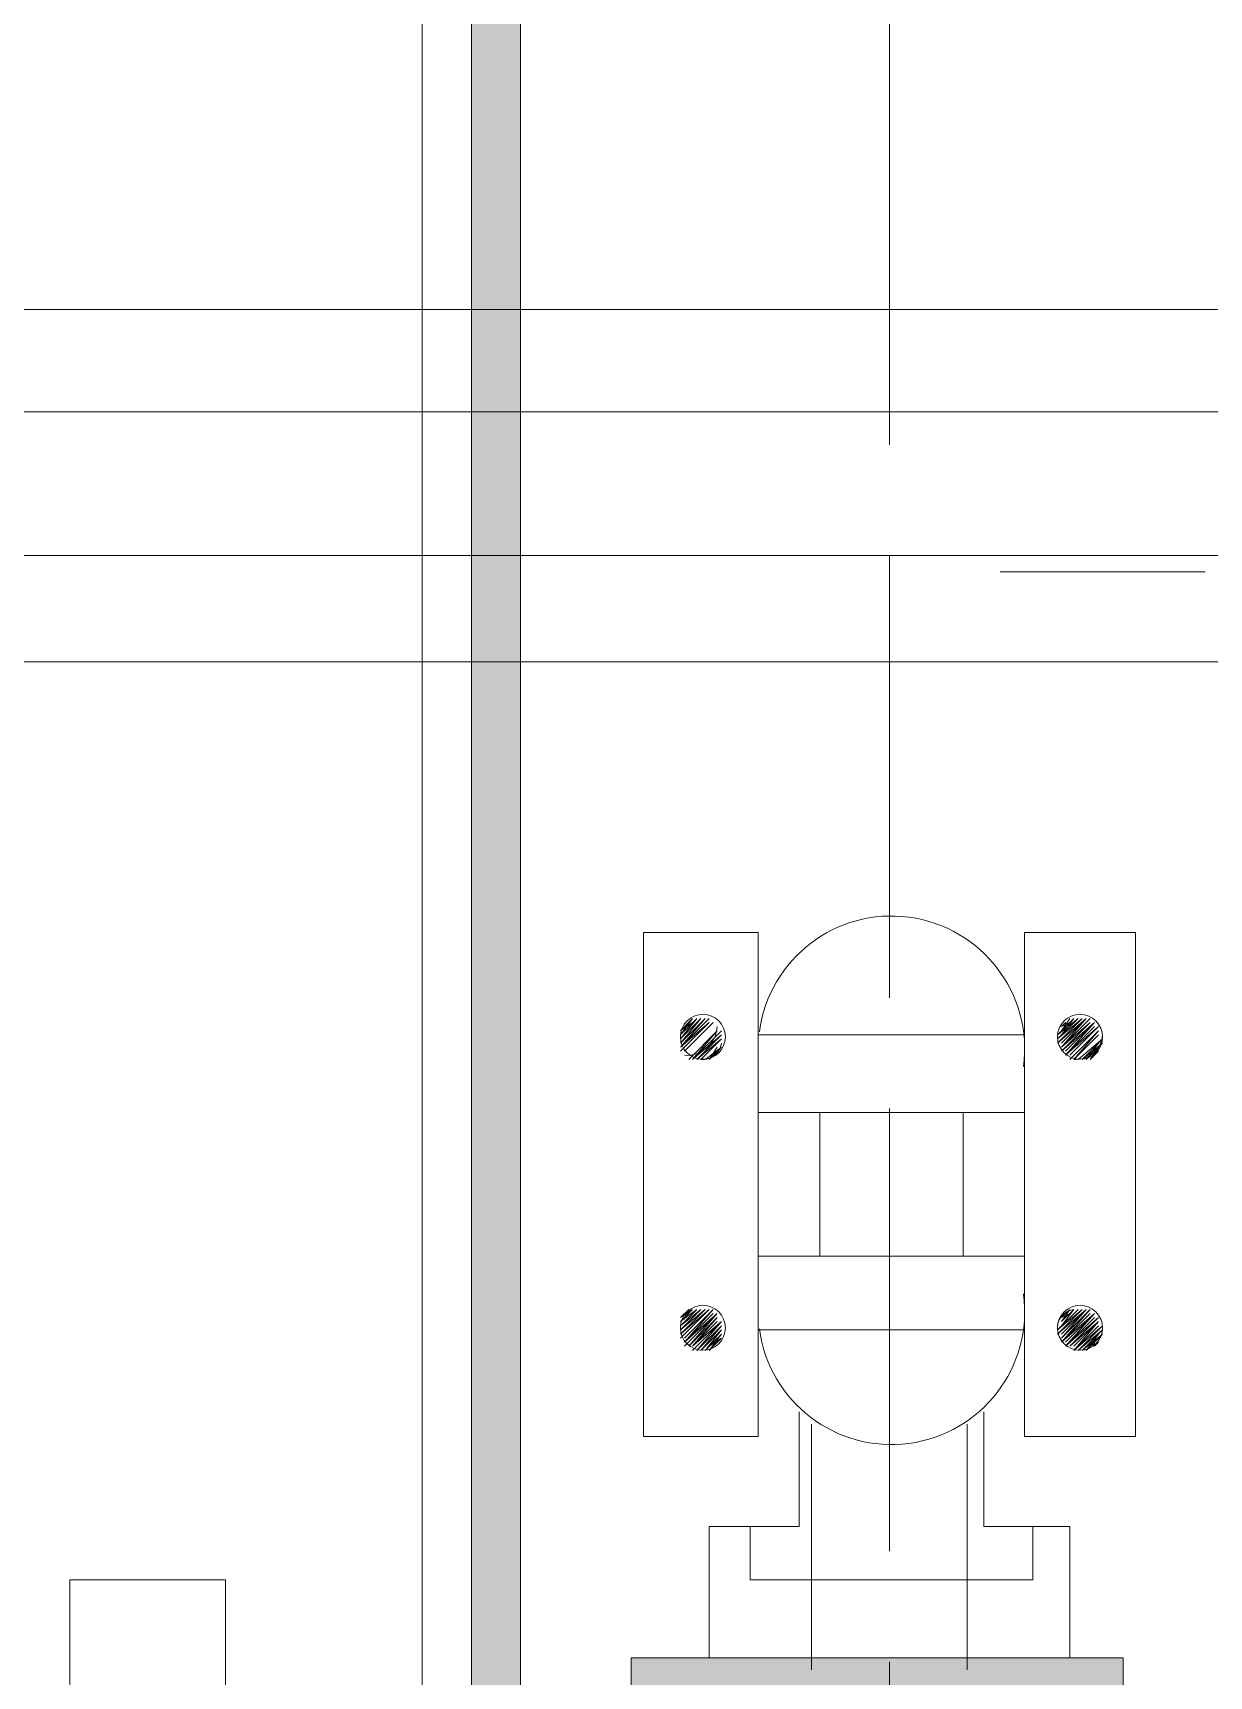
# Model space of a CAD drawing. Header units: inches. Extents: x 2602 to 127694, y 109 to 91908.
# Drawn here: x 26938 to 27879, y 28862 to 30177 of the extents above; entities that cross this region are included whole.
import ezdxf

# ---------------------------------------------------------------- set-up
doc = ezdxf.new("R2010")
doc.units = ezdxf.units.IN
doc.header["$MEASUREMENT"] = 0
doc.linetypes.add('PDF_IMPORT', pattern=[1, 0.8, -0.2])
doc.layers.add('PDF_Geometry', color=7, linetype='Continuous')
doc.layers.add('PDF_Solid Fills', color=7, linetype='Continuous', true_color=0x724639)

msp = doc.modelspace()

# ---------------------------------------------------------------- hatches: boundary and pattern name
at = {"layer": 'PDF_Solid Fills', "transparency": 33554559}
msp.add_hatch(color=1, dxfattribs=at).paths.add_polyline_path([(27423.2, 31674.3), (27193.6, 31674.3), (27193.6, 31621.8), (27288.7, 31621.8), (27288.7, 26724.5), (27193.6, 26724.5), (27193.6, 26672), (27423.2, 26672), (27423.2, 26724.5), (27328.1, 26724.5), (27328.1, 31621.8), (27423.2, 31621.8)])
at = {"layer": 'PDF_Solid Fills', "true_color": 0x940070, "transparency": 33554559}
msp.add_hatch(color=224, dxfattribs=at).paths.add_polyline_path([(27810.3, 28876.3), (27416.6, 28876.3), (27416.6, 28823.8), (27810.3, 28823.8)])

# ---------------------------------------------------------------- linework, layer by layer
at = {"layer": 'PDF_Geometry', "color": 1, "lineweight": 0}
for points in [[(27288.7, 26724.5), (27288.7, 31674.3)], [(27328.1, 31674.3), (27328.1, 26724.5)]]:
    msp.add_lwpolyline(points, dxfattribs=at)
at = {"layer": 'PDF_Geometry', "linetype": 'PDF_IMPORT', "lineweight": 0, "ltscale": 442.821168}
msp.add_lwpolyline([(27623.3, 31087.1), (27623.3, 27203.4)], dxfattribs=at)
at = {"layer": 'PDF_Geometry', "color": 123, "lineweight": 0, "true_color": 0x5bb8b8}
msp.add_lwpolyline([(27249.4, 30362.2), (27997.2, 30362.2), (27997.2, 28007.1), (27249.4, 28007.1)], close=True, dxfattribs=at)
at = {"layer": 'PDF_Geometry', "color": 244, "lineweight": 0, "true_color": 0x940025}
for points in [[(25609.3, 29955.5), (28072.7, 29955.5), (28072.7, 29873.5), (25609.3, 29873.5)], [(25609.3, 29758.7), (28072.7, 29758.7), (28072.7, 29673.4), (25609.3, 29673.4)]]:
    msp.add_lwpolyline(points, close=True, dxfattribs=at)
at = {"layer": 'PDF_Geometry', "lineweight": 0}
msp.add_lwpolyline([(27875.9, 29745.6), (27711.9, 29745.6)], dxfattribs=at)
at = {"layer": 'PDF_Geometry', "color": 224, "lineweight": 0, "true_color": 0x940070}
for points in [[(27426.5, 29456.9), (27518.3, 29456.9), (27518.3, 29053.4), (27426.5, 29053.4)], [(27426.5, 29456.9), (27518.3, 29456.9), (27518.3, 29053.4), (27426.5, 29053.4)], [(27820.1, 29456.9), (27731.5, 29456.9), (27731.5, 29053.4), (27820.1, 29053.4)], [(27820.1, 29456.9), (27731.5, 29456.9), (27731.5, 29053.4), (27820.1, 29053.4)], [(27456, 29374.9), (27469.1, 29388), (27456, 29374.9), (27469.1, 29388), (27456, 29374.9), (27469.1, 29388), (27456, 29374.9), (27469.1, 29388), (27456, 29374.9), (27469.1, 29388), (27456, 29374.9), (27469.1, 29388), (27456, 29374.9), (27465.8, 29388), (27456, 29374.9), (27465.8, 29388), (27456, 29378.2), (27465.8, 29388), (27456, 29378.2), (27465.8, 29388), (27456, 29378.2), (27465.8, 29388), (27456, 29378.2), (27462.6, 29384.7), (27456, 29378.2), (27465.8, 29384.7), (27456, 29378.2), (27462.6, 29384.7), (27456, 29378.2), (27465.8, 29388), (27456, 29378.2), (27465.8, 29388), (27456, 29378.2), (27465.8, 29388), (27456, 29378.2), (27465.8, 29388), (27456, 29374.9), (27465.8, 29388), (27456, 29374.9), (27469.1, 29388), (27456, 29374.9), (27469.1, 29388), (27456, 29374.9), (27469.1, 29388), (27456, 29374.9), (27469.1, 29388), (27456, 29374.9), (27469.1, 29388), (27456, 29374.9), (27469.1, 29388)], [(27472.4, 29388), (27456, 29368.3), (27472.4, 29388), (27456, 29368.3), (27472.4, 29388), (27456, 29371.6), (27472.4, 29388), (27456, 29371.6), (27472.4, 29388), (27456, 29371.6), (27472.4, 29388), (27456, 29371.6), (27472.4, 29388), (27456, 29371.6), (27472.4, 29388), (27456, 29371.6), (27472.4, 29388), (27456, 29371.6), (27472.4, 29388), (27456, 29371.6), (27469.1, 29388), (27456, 29371.6), (27469.1, 29388), (27456, 29371.6), (27469.1, 29388), (27456, 29371.6), (27472.4, 29388), (27456, 29371.6), (27472.4, 29388), (27456, 29371.6), (27472.4, 29388), (27456, 29371.6), (27472.4, 29388), (27456, 29371.6), (27472.4, 29388), (27456, 29371.6), (27472.4, 29388), (27456, 29371.6), (27472.4, 29388), (27456, 29371.6), (27472.4, 29388), (27456, 29368.3), (27472.4, 29388), (27456, 29368.3)], [(27456, 29368.3), (27475.7, 29388), (27456, 29368.3), (27475.7, 29388), (27456, 29368.3), (27475.7, 29388), (27456, 29368.3), (27475.7, 29388), (27456, 29368.3), (27475.7, 29388), (27456, 29368.3), (27475.7, 29388), (27456, 29368.3), (27475.7, 29388), (27456, 29368.3), (27475.7, 29388), (27456, 29368.3), (27475.7, 29388)], [(27479, 29388), (27456, 29365.1), (27479, 29388), (27456, 29365.1), (27479, 29388), (27456, 29365.1), (27479, 29388), (27456, 29365.1), (27479, 29388), (27456, 29365.1), (27479, 29388), (27456, 29365.1), (27479, 29388), (27456, 29365.1), (27479, 29388), (27456, 29365.1), (27479, 29388), (27456, 29365.1), (27475.7, 29388), (27456, 29365.1), (27475.7, 29388), (27456, 29365.1), (27475.7, 29388), (27456, 29365.1), (27475.7, 29388), (27456, 29365.1), (27475.7, 29388), (27456, 29365.1), (27479, 29388), (27456, 29365.1), (27479, 29388), (27456, 29365.1), (27479, 29388), (27456, 29365.1), (27479, 29388), (27456, 29365.1), (27479, 29388), (27456, 29365.1), (27479, 29388), (27456, 29365.1), (27479, 29388), (27456, 29365.1), (27479, 29388), (27456, 29365.1)], [(27456, 29368.3), (27475.7, 29388), (27456, 29368.3), (27475.7, 29388), (27456, 29368.3), (27475.7, 29388), (27456, 29368.3), (27475.7, 29388), (27456, 29368.3), (27475.7, 29388), (27456, 29368.3), (27475.7, 29388), (27456, 29368.3), (27475.7, 29388), (27456, 29368.3), (27475.7, 29388), (27456, 29368.3), (27475.7, 29388)], [(27757.8, 29374.9), (27774.2, 29388), (27757.8, 29374.9), (27774.2, 29388), (27757.8, 29374.9), (27774.2, 29388), (27757.8, 29374.9), (27770.9, 29388), (27757.8, 29374.9), (27774.2, 29388), (27757.8, 29374.9), (27774.2, 29388), (27757.8, 29374.9), (27774.2, 29388)], [(27757.8, 29371.6), (27774.2, 29388), (27757.8, 29371.6), (27774.2, 29388), (27757.8, 29371.6), (27774.2, 29388), (27757.8, 29371.6), (27774.2, 29388), (27757.8, 29371.6), (27774.2, 29388), (27757.8, 29371.6), (27777.5, 29388), (27757.8, 29371.6), (27777.5, 29388), (27757.8, 29371.6), (27777.5, 29388), (27757.8, 29371.6), (27777.5, 29388)], [(27784, 29388), (27761.1, 29365.1), (27784, 29388), (27761.1, 29365.1), (27784, 29388), (27761.1, 29365.1), (27784, 29388), (27761.1, 29365.1), (27780.7, 29388), (27761.1, 29365.1), (27780.7, 29388), (27761.1, 29365.1), (27780.7, 29388), (27761.1, 29365.1), (27780.7, 29388), (27761.1, 29365.1), (27780.7, 29388), (27761.1, 29365.1), (27780.7, 29388), (27761.1, 29365.1), (27780.7, 29388), (27761.1, 29365.1), (27780.7, 29388), (27761.1, 29368.3), (27780.7, 29388), (27761.1, 29368.3), (27780.7, 29388), (27761.1, 29368.3), (27780.7, 29388), (27761.1, 29368.3), (27780.7, 29388), (27757.8, 29368.3), (27777.5, 29388), (27757.8, 29368.3), (27777.5, 29388), (27757.8, 29368.3), (27777.5, 29388), (27757.8, 29368.3), (27777.5, 29388), (27757.8, 29368.3), (27777.5, 29388), (27757.8, 29368.3), (27777.5, 29388), (27757.8, 29368.3), (27777.5, 29388), (27757.8, 29368.3), (27777.5, 29388), (27757.8, 29368.3), (27777.5, 29388), (27757.8, 29368.3), (27777.5, 29388), (27757.8, 29368.3), (27777.5, 29388), (27757.8, 29368.3), (27777.5, 29388), (27757.8, 29368.3), (27777.5, 29388), (27757.8, 29368.3), (27780.7, 29388), (27761.1, 29368.3), (27780.7, 29388), (27761.1, 29368.3), (27780.7, 29388), (27761.1, 29368.3), (27780.7, 29388), (27761.1, 29368.3), (27780.7, 29388), (27761.1, 29365.1), (27780.7, 29388), (27761.1, 29365.1), (27780.7, 29388), (27761.1, 29365.1), (27780.7, 29388), (27761.1, 29365.1), (27780.7, 29388), (27761.1, 29365.1), (27780.7, 29388), (27761.1, 29365.1), (27780.7, 29388), (27761.1, 29365.1), (27780.7, 29388), (27761.1, 29365.1), (27784, 29388), (27761.1, 29365.1), (27784, 29388), (27761.1, 29365.1), (27784, 29388), (27761.1, 29365.1)], [(27757.8, 29371.6), (27774.2, 29388), (27757.8, 29371.6), (27774.2, 29388), (27757.8, 29371.6), (27774.2, 29388), (27757.8, 29371.6), (27774.2, 29388), (27757.8, 29371.6), (27774.2, 29388), (27757.8, 29371.6), (27777.5, 29388), (27757.8, 29371.6), (27777.5, 29388), (27757.8, 29371.6), (27777.5, 29388), (27757.8, 29371.6), (27777.5, 29388)], [(27767.6, 29384.7), (27761.1, 29378.2), (27767.6, 29384.7), (27761.1, 29378.2), (27770.9, 29388), (27761.1, 29378.2), (27770.9, 29388), (27761.1, 29378.2), (27770.9, 29388), (27761.1, 29374.9), (27770.9, 29388), (27761.1, 29374.9), (27770.9, 29388), (27761.1, 29374.9), (27770.9, 29388), (27761.1, 29374.9), (27770.9, 29388), (27761.1, 29374.9), (27770.9, 29388), (27761.1, 29374.9), (27770.9, 29388), (27761.1, 29374.9), (27770.9, 29388), (27761.1, 29378.2), (27770.9, 29388), (27761.1, 29378.2), (27770.9, 29388), (27761.1, 29378.2), (27767.6, 29388), (27761.1, 29378.2), (27767.6, 29388), (27761.1, 29378.2), (27767.6, 29388), (27761.1, 29378.2), (27767.6, 29384.7), (27761.1, 29378.2)], [(27456, 29365.1), (27479, 29384.7), (27456, 29365.1), (27479, 29384.7)], [(27456, 29361.8), (27479, 29384.7), (27456, 29361.8), (27479, 29384.7), (27456, 29361.8), (27479, 29384.7)], [(27456, 29365.1), (27479, 29384.7), (27456, 29365.1), (27479, 29384.7)], [(27456, 29361.8), (27479, 29384.7), (27456, 29361.8), (27479, 29384.7), (27456, 29361.8), (27479, 29384.7)], [(27459.3, 29381.5), (27462.6, 29384.7), (27459.3, 29381.5), (27462.6, 29384.7)], [(27459.3, 29361.8), (27482.2, 29384.7), (27459.3, 29361.8), (27482.2, 29384.7), (27459.3, 29361.8), (27482.2, 29384.7), (27459.3, 29361.8), (27482.2, 29384.7), (27459.3, 29361.8), (27482.2, 29384.7), (27459.3, 29361.8), (27482.2, 29384.7), (27459.3, 29361.8), (27482.2, 29384.7), (27459.3, 29361.8), (27482.2, 29384.7), (27459.3, 29361.8), (27482.2, 29384.7), (27459.3, 29361.8), (27482.2, 29384.7), (27459.3, 29361.8), (27482.2, 29384.7), (27459.3, 29361.8), (27482.2, 29384.7), (27459.3, 29361.8), (27482.2, 29384.7)], [(27459.3, 29381.5), (27462.6, 29384.7), (27459.3, 29381.5), (27462.6, 29384.7)], [(27459.3, 29361.8), (27482.2, 29384.7), (27459.3, 29361.8), (27482.2, 29384.7), (27459.3, 29361.8), (27482.2, 29384.7), (27459.3, 29361.8), (27482.2, 29384.7), (27459.3, 29361.8), (27482.2, 29384.7), (27459.3, 29361.8), (27482.2, 29384.7), (27459.3, 29361.8), (27482.2, 29384.7), (27459.3, 29361.8), (27482.2, 29384.7), (27459.3, 29361.8), (27482.2, 29384.7), (27459.3, 29361.8), (27482.2, 29384.7), (27459.3, 29361.8), (27482.2, 29384.7), (27459.3, 29361.8), (27482.2, 29384.7), (27459.3, 29361.8), (27482.2, 29384.7)], [(27488.8, 29378.2), (27465.8, 29355.2), (27488.8, 29378.2), (27465.8, 29355.2), (27488.8, 29378.2), (27465.8, 29355.2), (27488.8, 29378.2), (27465.8, 29355.2), (27488.8, 29378.2), (27465.8, 29355.2), (27488.8, 29378.2), (27465.8, 29355.2), (27488.8, 29378.2), (27465.8, 29355.2), (27488.8, 29378.2), (27465.8, 29355.2), (27488.8, 29378.2), (27465.8, 29355.2), (27485.5, 29378.2), (27465.8, 29355.2), (27485.5, 29378.2), (27465.8, 29355.2), (27485.5, 29378.2), (27462.6, 29355.2), (27485.5, 29378.2), (27462.6, 29355.2), (27485.5, 29378.2), (27462.6, 29355.2), (27485.5, 29378.2), (27462.6, 29355.2), (27485.5, 29378.2), (27462.6, 29355.2), (27485.5, 29378.2), (27465.8, 29355.2), (27485.5, 29378.2), (27465.8, 29355.2), (27485.5, 29378.2), (27465.8, 29355.2), (27488.8, 29378.2), (27465.8, 29355.2), (27488.8, 29378.2), (27465.8, 29355.2), (27488.8, 29378.2), (27465.8, 29355.2), (27488.8, 29378.2), (27465.8, 29355.2), (27488.8, 29378.2), (27465.8, 29355.2), (27488.8, 29378.2), (27465.8, 29355.2), (27488.8, 29378.2), (27465.8, 29355.2), (27488.8, 29378.2), (27465.8, 29355.2)], [(27465.8, 29355.2), (27488.8, 29374.9), (27465.8, 29355.2), (27488.8, 29374.9)], [(27465.8, 29355.2), (27488.8, 29374.9), (27465.8, 29355.2), (27488.8, 29374.9)], [(27469.1, 29355.2), (27488.8, 29374.9), (27469.1, 29355.2), (27488.8, 29374.9), (27469.1, 29355.2), (27488.8, 29374.9), (27469.1, 29355.2), (27488.8, 29374.9), (27469.1, 29355.2), (27488.8, 29374.9), (27469.1, 29355.2), (27488.8, 29374.9), (27469.1, 29355.2), (27488.8, 29374.9), (27469.1, 29355.2), (27488.8, 29374.9), (27469.1, 29355.2), (27488.8, 29374.9), (27469.1, 29355.2), (27488.8, 29371.6), (27469.1, 29355.2), (27488.8, 29371.6)], [(27469.1, 29355.2), (27488.8, 29374.9), (27469.1, 29355.2), (27488.8, 29374.9), (27469.1, 29355.2), (27488.8, 29374.9), (27469.1, 29355.2), (27488.8, 29374.9), (27469.1, 29355.2), (27488.8, 29374.9), (27469.1, 29355.2), (27488.8, 29374.9), (27469.1, 29355.2), (27488.8, 29374.9), (27469.1, 29355.2), (27488.8, 29374.9), (27469.1, 29355.2), (27488.8, 29374.9), (27469.1, 29355.2), (27488.8, 29371.6), (27469.1, 29355.2), (27488.8, 29371.6)], [(27518.3, 29374.9), (27731.5, 29374.9), (27731.5, 29138.7), (27518.3, 29138.7)], [(27761.1, 29381.5), (27767.6, 29384.7), (27761.1, 29381.5), (27764.3, 29384.7), (27764.3, 29381.5), (27764.3, 29384.7), (27761.1, 29381.5), (27767.6, 29384.7)], [(27761.1, 29365.1), (27784, 29384.7), (27761.1, 29365.1), (27784, 29384.7)], [(27761.1, 29361.8), (27784, 29384.7), (27761.1, 29361.8), (27784, 29384.7), (27761.1, 29361.8), (27784, 29384.7), (27761.1, 29361.8), (27784, 29384.7), (27761.1, 29361.8), (27784, 29384.7), (27761.1, 29361.8), (27784, 29384.7), (27761.1, 29361.8), (27784, 29384.7), (27761.1, 29361.8), (27784, 29384.7), (27761.1, 29361.8), (27784, 29384.7), (27761.1, 29361.8), (27787.3, 29384.7), (27761.1, 29361.8), (27787.3, 29384.7), (27761.1, 29361.8), (27787.3, 29384.7)], [(27761.1, 29365.1), (27784, 29384.7), (27761.1, 29365.1), (27784, 29384.7)], [(27761.1, 29361.8), (27784, 29384.7), (27761.1, 29361.8), (27784, 29384.7), (27761.1, 29361.8), (27784, 29384.7), (27761.1, 29361.8), (27784, 29384.7), (27761.1, 29361.8), (27784, 29384.7), (27761.1, 29361.8), (27784, 29384.7), (27761.1, 29361.8), (27784, 29384.7), (27761.1, 29361.8), (27784, 29384.7), (27761.1, 29361.8), (27784, 29384.7), (27761.1, 29361.8), (27787.3, 29384.7), (27761.1, 29361.8), (27787.3, 29384.7), (27761.1, 29361.8), (27787.3, 29384.7)], [(27764.3, 29361.8), (27787.3, 29384.7), (27764.3, 29361.8), (27787.3, 29384.7), (27764.3, 29361.8), (27787.3, 29384.7), (27764.3, 29361.8), (27787.3, 29384.7)], [(27764.3, 29358.5), (27787.3, 29384.7), (27764.3, 29358.5), (27787.3, 29384.7), (27764.3, 29358.5), (27787.3, 29384.7), (27764.3, 29358.5), (27787.3, 29384.7), (27764.3, 29358.5), (27787.3, 29381.5), (27764.3, 29358.5), (27787.3, 29381.5), (27764.3, 29358.5), (27787.3, 29381.5), (27764.3, 29358.5), (27787.3, 29381.5), (27764.3, 29358.5), (27787.3, 29381.5), (27764.3, 29358.5), (27787.3, 29381.5), (27764.3, 29358.5), (27787.3, 29381.5), (27764.3, 29358.5), (27790.6, 29381.5), (27764.3, 29358.5), (27790.6, 29381.5), (27764.3, 29358.5), (27790.6, 29381.5)], [(27764.3, 29361.8), (27787.3, 29384.7), (27764.3, 29361.8), (27787.3, 29384.7), (27764.3, 29361.8), (27787.3, 29384.7), (27764.3, 29361.8), (27787.3, 29384.7)], [(27764.3, 29358.5), (27787.3, 29384.7), (27764.3, 29358.5), (27787.3, 29384.7), (27764.3, 29358.5), (27787.3, 29384.7), (27764.3, 29358.5), (27787.3, 29384.7), (27764.3, 29358.5), (27787.3, 29381.5), (27764.3, 29358.5), (27787.3, 29381.5), (27764.3, 29358.5), (27787.3, 29381.5), (27764.3, 29358.5), (27787.3, 29381.5), (27764.3, 29358.5), (27787.3, 29381.5), (27764.3, 29358.5), (27787.3, 29381.5), (27764.3, 29358.5), (27787.3, 29381.5), (27764.3, 29358.5), (27790.6, 29381.5), (27764.3, 29358.5), (27790.6, 29381.5), (27764.3, 29358.5), (27790.6, 29381.5)], [(27790.6, 29381.5), (27767.6, 29358.5), (27790.6, 29381.5), (27767.6, 29358.5), (27790.6, 29381.5), (27767.6, 29358.5), (27790.6, 29381.5), (27767.6, 29358.5), (27790.6, 29381.5), (27767.6, 29358.5), (27790.6, 29381.5), (27767.6, 29358.5), (27790.6, 29381.5), (27767.6, 29358.5), (27790.6, 29381.5), (27767.6, 29358.5), (27790.6, 29381.5), (27767.6, 29358.5), (27790.6, 29381.5), (27767.6, 29358.5), (27790.6, 29381.5), (27767.6, 29358.5), (27790.6, 29381.5), (27767.6, 29358.5), (27790.6, 29381.5), (27767.6, 29358.5)], [(27767.6, 29355.2), (27790.6, 29378.2), (27767.6, 29355.2), (27790.6, 29378.2), (27767.6, 29355.2), (27790.6, 29378.2), (27767.6, 29355.2), (27790.6, 29378.2), (27767.6, 29355.2), (27790.6, 29378.2), (27767.6, 29355.2), (27790.6, 29378.2), (27767.6, 29355.2), (27790.6, 29378.2), (27767.6, 29355.2), (27790.6, 29378.2)], [(27767.6, 29355.2), (27790.6, 29378.2), (27767.6, 29355.2), (27790.6, 29378.2), (27767.6, 29355.2), (27790.6, 29378.2), (27767.6, 29355.2), (27790.6, 29378.2), (27767.6, 29355.2), (27790.6, 29378.2), (27767.6, 29355.2), (27790.6, 29378.2), (27767.6, 29355.2), (27790.6, 29378.2), (27767.6, 29355.2), (27790.6, 29378.2)], [(27790.6, 29374.9), (27770.9, 29355.2), (27790.6, 29374.9), (27770.9, 29355.2), (27790.6, 29374.9), (27770.9, 29355.2), (27790.6, 29374.9), (27770.9, 29355.2), (27790.6, 29374.9), (27770.9, 29355.2), (27790.6, 29374.9), (27770.9, 29355.2), (27790.6, 29374.9), (27770.9, 29355.2), (27790.6, 29378.2), (27770.9, 29355.2), (27790.6, 29378.2), (27770.9, 29355.2), (27790.6, 29378.2), (27770.9, 29355.2), (27790.6, 29378.2), (27770.9, 29355.2), (27790.6, 29378.2), (27770.9, 29355.2), (27790.6, 29378.2), (27770.9, 29355.2), (27790.6, 29378.2), (27770.9, 29355.2), (27790.6, 29378.2), (27770.9, 29355.2), (27790.6, 29378.2), (27770.9, 29355.2), (27790.6, 29378.2), (27770.9, 29355.2), (27790.6, 29378.2), (27770.9, 29355.2), (27790.6, 29374.9), (27770.9, 29355.2), (27790.6, 29374.9), (27770.9, 29355.2), (27790.6, 29374.9), (27770.9, 29355.2), (27790.6, 29374.9), (27770.9, 29355.2), (27790.6, 29374.9), (27770.9, 29355.2), (27790.6, 29374.9), (27770.9, 29355.2)], [(27488.8, 29371.6), (27472.4, 29355.2), (27488.8, 29371.6), (27472.4, 29355.2), (27488.8, 29371.6), (27472.4, 29355.2), (27488.8, 29371.6), (27472.4, 29355.2), (27488.8, 29371.6), (27472.4, 29355.2), (27488.8, 29371.6), (27472.4, 29355.2), (27488.8, 29371.6), (27472.4, 29355.2), (27488.8, 29371.6), (27472.4, 29355.2), (27488.8, 29371.6), (27472.4, 29355.2), (27488.8, 29371.6), (27472.4, 29355.2), (27488.8, 29371.6), (27472.4, 29355.2), (27488.8, 29371.6), (27472.4, 29355.2), (27488.8, 29371.6), (27472.4, 29355.2), (27488.8, 29371.6), (27472.4, 29355.2), (27488.8, 29371.6), (27472.4, 29355.2)], [(27485.5, 29365.1), (27479, 29355.2), (27488.8, 29365.1), (27479, 29355.2), (27488.8, 29365.1), (27479, 29355.2), (27488.8, 29365.1), (27479, 29355.2), (27488.8, 29365.1), (27475.7, 29355.2), (27488.8, 29365.1), (27475.7, 29355.2), (27488.8, 29365.1), (27475.7, 29355.2), (27488.8, 29365.1), (27479, 29355.2), (27488.8, 29365.1), (27479, 29355.2), (27488.8, 29365.1), (27479, 29355.2), (27488.8, 29365.1), (27479, 29355.2)], [(27482.2, 29358.5), (27485.5, 29361.8), (27482.2, 29358.5), (27485.5, 29361.8)], [(27482.2, 29358.5), (27485.5, 29361.8), (27482.2, 29358.5), (27485.5, 29361.8)], [(27774.2, 29355.2), (27793.9, 29371.6), (27774.2, 29355.2), (27793.9, 29371.6), (27774.2, 29355.2), (27793.9, 29371.6), (27774.2, 29355.2), (27793.9, 29371.6), (27774.2, 29355.2), (27793.9, 29371.6), (27774.2, 29355.2), (27793.9, 29371.6)], [(27774.2, 29355.2), (27793.9, 29371.6), (27774.2, 29355.2), (27793.9, 29371.6), (27774.2, 29355.2), (27793.9, 29371.6), (27774.2, 29355.2), (27793.9, 29371.6), (27774.2, 29355.2), (27793.9, 29371.6), (27774.2, 29355.2), (27793.9, 29371.6)], [(27793.9, 29371.6), (27777.5, 29355.2), (27793.9, 29371.6), (27777.5, 29355.2), (27793.9, 29371.6), (27777.5, 29355.2), (27793.9, 29371.6), (27777.5, 29355.2), (27793.9, 29371.6), (27777.5, 29355.2), (27793.9, 29371.6), (27777.5, 29355.2), (27793.9, 29371.6), (27777.5, 29355.2)], [(27777.5, 29355.2), (27793.9, 29368.3), (27777.5, 29355.2), (27793.9, 29368.3), (27777.5, 29355.2), (27793.9, 29368.3), (27777.5, 29355.2), (27793.9, 29368.3), (27777.5, 29355.2), (27793.9, 29368.3)], [(27777.5, 29355.2), (27793.9, 29368.3), (27777.5, 29355.2), (27793.9, 29368.3), (27777.5, 29355.2), (27793.9, 29368.3), (27777.5, 29355.2), (27793.9, 29368.3), (27777.5, 29355.2), (27793.9, 29368.3)], [(27790.6, 29368.3), (27780.7, 29355.2), (27790.6, 29368.3), (27780.7, 29355.2), (27790.6, 29368.3), (27780.7, 29355.2), (27790.6, 29368.3), (27780.7, 29355.2), (27790.6, 29368.3), (27780.7, 29355.2)], [(27780.7, 29355.2), (27790.6, 29365.1), (27780.7, 29355.2), (27790.6, 29365.1), (27780.7, 29355.2), (27790.6, 29365.1), (27780.7, 29355.2), (27790.6, 29365.1)], [(27780.7, 29355.2), (27790.6, 29365.1), (27780.7, 29355.2), (27790.6, 29365.1), (27780.7, 29355.2), (27790.6, 29365.1), (27780.7, 29355.2), (27790.6, 29365.1)], [(27784, 29358.5), (27790.6, 29361.8), (27784, 29358.5), (27790.6, 29361.8), (27784, 29355.2), (27790.6, 29365.1), (27784, 29355.2), (27790.6, 29365.1), (27784, 29355.2), (27790.6, 29365.1), (27784, 29355.2), (27790.6, 29365.1), (27784, 29355.2), (27790.6, 29361.8), (27784, 29358.5), (27790.6, 29361.8)], [(27787.3, 29361.8), (27787.3, 29358.5)], [(27462.6, 29155.1), (27456, 29148.6), (27462.6, 29155.1), (27459.3, 29148.6), (27462.6, 29155.1), (27456, 29148.6)], [(27465.8, 29155.1), (27456, 29145.3), (27465.8, 29155.1), (27456, 29145.3), (27465.8, 29155.1), (27456, 29145.3), (27465.8, 29155.1), (27456, 29145.3), (27465.8, 29155.1), (27456, 29145.3), (27465.8, 29155.1), (27456, 29148.6), (27465.8, 29155.1), (27456, 29145.3), (27465.8, 29155.1), (27456, 29145.3), (27465.8, 29155.1), (27456, 29145.3), (27465.8, 29155.1), (27456, 29145.3), (27465.8, 29155.1), (27456, 29145.3)], [(27472.4, 29155.1), (27456, 29138.7), (27472.4, 29155.1), (27456, 29138.7), (27472.4, 29155.1), (27456, 29138.7), (27472.4, 29155.1), (27456, 29138.7), (27472.4, 29155.1), (27456, 29138.7), (27472.4, 29155.1), (27456, 29138.7), (27472.4, 29155.1), (27456, 29138.7), (27472.4, 29155.1), (27456, 29138.7), (27472.4, 29155.1), (27456, 29142), (27472.4, 29155.1), (27456, 29142), (27469.1, 29155.1), (27456, 29142), (27469.1, 29155.1), (27456, 29142), (27469.1, 29155.1), (27456, 29142), (27469.1, 29155.1), (27456, 29142), (27469.1, 29155.1), (27456, 29142), (27469.1, 29155.1), (27456, 29142), (27469.1, 29155.1), (27456, 29142), (27469.1, 29155.1), (27456, 29142), (27469.1, 29155.1), (27456, 29142), (27469.1, 29155.1), (27456, 29142), (27469.1, 29155.1), (27456, 29142), (27469.1, 29155.1), (27456, 29142), (27469.1, 29155.1), (27456, 29142), (27472.4, 29155.1), (27456, 29142), (27472.4, 29155.1), (27456, 29138.7), (27472.4, 29155.1), (27456, 29138.7), (27472.4, 29155.1), (27456, 29138.7), (27472.4, 29155.1), (27456, 29138.7), (27472.4, 29155.1), (27456, 29138.7), (27472.4, 29155.1), (27456, 29138.7), (27472.4, 29155.1), (27456, 29138.7), (27472.4, 29155.1), (27456, 29138.7)], [(27475.7, 29155.1), (27456, 29135.4), (27475.7, 29155.1), (27456, 29135.4), (27475.7, 29155.1), (27456, 29135.4), (27475.7, 29155.1), (27456, 29135.4), (27475.7, 29155.1), (27456, 29135.4), (27475.7, 29155.1), (27456, 29135.4), (27475.7, 29155.1), (27456, 29135.4), (27475.7, 29155.1), (27456, 29135.4), (27475.7, 29155.1), (27456, 29135.4), (27475.7, 29155.1), (27456, 29135.4), (27475.7, 29155.1), (27456, 29138.7), (27475.7, 29155.1), (27456, 29138.7), (27475.7, 29155.1), (27456, 29138.7), (27475.7, 29155.1), (27456, 29135.4), (27475.7, 29155.1), (27456, 29135.4), (27475.7, 29155.1), (27456, 29135.4), (27475.7, 29155.1), (27456, 29135.4), (27475.7, 29155.1), (27456, 29135.4), (27475.7, 29155.1), (27456, 29135.4), (27475.7, 29155.1), (27456, 29135.4), (27475.7, 29155.1), (27456, 29135.4), (27475.7, 29155.1), (27456, 29135.4), (27475.7, 29155.1), (27456, 29135.4)], [(27479, 29155.1), (27456, 29132.2), (27479, 29155.1), (27456, 29132.2), (27479, 29155.1), (27456, 29132.2), (27479, 29155.1), (27456, 29132.2), (27479, 29155.1), (27456, 29132.2), (27479, 29155.1), (27456, 29132.2), (27479, 29155.1), (27456, 29132.2), (27479, 29155.1), (27456, 29132.2), (27479, 29155.1), (27456, 29132.2), (27479, 29155.1), (27456, 29132.2), (27479, 29155.1), (27456, 29132.2), (27479, 29155.1), (27456, 29132.2), (27479, 29155.1), (27456, 29135.4), (27479, 29155.1), (27456, 29135.4), (27479, 29155.1), (27456, 29135.4), (27479, 29155.1), (27456, 29132.2), (27479, 29155.1), (27456, 29132.2), (27479, 29155.1), (27456, 29132.2), (27479, 29155.1), (27456, 29132.2), (27479, 29155.1), (27456, 29132.2), (27479, 29155.1), (27456, 29132.2), (27479, 29155.1), (27456, 29132.2), (27479, 29155.1), (27456, 29132.2), (27479, 29155.1), (27456, 29132.2), (27479, 29155.1), (27456, 29132.2), (27479, 29155.1), (27456, 29132.2), (27479, 29155.1), (27456, 29132.2)], [(27459.3, 29132.2), (27482.2, 29155.1), (27459.3, 29132.2), (27482.2, 29155.1)], [(27459.3, 29125.6), (27485.5, 29151.8), (27459.3, 29125.6), (27485.5, 29151.8), (27459.3, 29128.9), (27485.5, 29151.8), (27459.3, 29128.9), (27485.5, 29151.8), (27459.3, 29128.9), (27482.2, 29151.8), (27459.3, 29128.9), (27482.2, 29151.8), (27459.3, 29128.9), (27482.2, 29151.8), (27459.3, 29128.9), (27482.2, 29151.8), (27459.3, 29128.9), (27482.2, 29151.8), (27459.3, 29128.9), (27482.2, 29151.8), (27459.3, 29128.9), (27482.2, 29151.8), (27459.3, 29128.9), (27482.2, 29151.8), (27459.3, 29128.9), (27482.2, 29151.8), (27459.3, 29128.9), (27482.2, 29151.8), (27459.3, 29128.9), (27482.2, 29151.8), (27459.3, 29128.9), (27482.2, 29151.8), (27459.3, 29128.9), (27482.2, 29151.8), (27459.3, 29128.9), (27482.2, 29155.1), (27459.3, 29128.9), (27482.2, 29155.1), (27459.3, 29128.9), (27482.2, 29155.1), (27459.3, 29128.9), (27482.2, 29151.8), (27459.3, 29128.9), (27482.2, 29151.8), (27459.3, 29128.9), (27482.2, 29151.8), (27459.3, 29128.9), (27482.2, 29151.8), (27459.3, 29128.9), (27482.2, 29151.8), (27459.3, 29128.9), (27482.2, 29151.8), (27459.3, 29128.9), (27482.2, 29151.8), (27459.3, 29128.9), (27482.2, 29151.8), (27459.3, 29128.9), (27482.2, 29151.8), (27459.3, 29128.9), (27482.2, 29151.8), (27459.3, 29128.9), (27482.2, 29151.8), (27459.3, 29128.9), (27482.2, 29151.8), (27459.3, 29128.9), (27482.2, 29151.8), (27459.3, 29128.9), (27485.5, 29151.8), (27459.3, 29128.9), (27485.5, 29151.8), (27459.3, 29128.9), (27485.5, 29151.8), (27459.3, 29125.6), (27485.5, 29151.8)], [(27459.3, 29132.2), (27482.2, 29155.1), (27459.3, 29132.2), (27482.2, 29155.1)], [(27462.6, 29151.8), (27459.3, 29148.6), (27462.6, 29151.8), (27459.3, 29151.8), (27462.6, 29151.8), (27459.3, 29148.6)], [(27485.5, 29145.3), (27465.8, 29125.6), (27485.5, 29148.6), (27465.8, 29125.6), (27485.5, 29148.6), (27462.6, 29125.6), (27485.5, 29148.6), (27462.6, 29125.6), (27485.5, 29148.6), (27462.6, 29125.6), (27485.5, 29148.6), (27462.6, 29125.6), (27485.5, 29148.6), (27462.6, 29125.6), (27485.5, 29148.6), (27462.6, 29125.6), (27485.5, 29148.6), (27462.6, 29125.6), (27485.5, 29148.6), (27462.6, 29125.6), (27485.5, 29148.6), (27462.6, 29125.6), (27485.5, 29148.6), (27462.6, 29125.6), (27485.5, 29148.6), (27462.6, 29125.6), (27485.5, 29148.6), (27462.6, 29125.6), (27485.5, 29148.6), (27462.6, 29125.6), (27485.5, 29148.6), (27462.6, 29125.6), (27485.5, 29151.8), (27462.6, 29125.6), (27485.5, 29151.8), (27462.6, 29125.6), (27485.5, 29151.8), (27462.6, 29125.6), (27485.5, 29151.8), (27462.6, 29125.6), (27485.5, 29151.8), (27462.6, 29125.6), (27485.5, 29148.6), (27462.6, 29125.6), (27485.5, 29148.6), (27462.6, 29125.6), (27485.5, 29148.6), (27462.6, 29125.6), (27485.5, 29148.6), (27462.6, 29125.6), (27485.5, 29148.6), (27462.6, 29125.6), (27485.5, 29148.6), (27462.6, 29125.6), (27485.5, 29148.6), (27462.6, 29125.6), (27485.5, 29148.6), (27462.6, 29125.6), (27485.5, 29148.6), (27462.6, 29125.6), (27485.5, 29148.6), (27462.6, 29125.6), (27485.5, 29148.6), (27462.6, 29125.6), (27485.5, 29148.6), (27462.6, 29125.6), (27485.5, 29148.6), (27462.6, 29125.6), (27485.5, 29148.6), (27465.8, 29125.6), (27485.5, 29148.6), (27465.8, 29125.6)], [(27774.2, 29155.1), (27757.8, 29138.7), (27774.2, 29155.1), (27757.8, 29138.7), (27774.2, 29155.1), (27757.8, 29138.7), (27774.2, 29155.1), (27757.8, 29138.7), (27774.2, 29155.1), (27757.8, 29138.7)], [(27757.8, 29138.7), (27777.5, 29155.1), (27757.8, 29138.7), (27777.5, 29155.1), (27757.8, 29138.7), (27777.5, 29155.1), (27757.8, 29138.7), (27777.5, 29155.1), (27757.8, 29138.7), (27777.5, 29155.1), (27757.8, 29138.7), (27777.5, 29155.1), (27757.8, 29138.7), (27777.5, 29155.1)], [(27757.8, 29135.4), (27777.5, 29155.1), (27757.8, 29135.4), (27777.5, 29155.1), (27757.8, 29135.4), (27777.5, 29155.1), (27757.8, 29135.4), (27780.7, 29155.1)], [(27757.8, 29138.7), (27777.5, 29155.1), (27757.8, 29138.7), (27777.5, 29155.1), (27757.8, 29138.7), (27777.5, 29155.1), (27757.8, 29138.7), (27777.5, 29155.1), (27757.8, 29138.7), (27777.5, 29155.1), (27757.8, 29138.7), (27777.5, 29155.1), (27757.8, 29138.7), (27777.5, 29155.1)], [(27757.8, 29135.4), (27777.5, 29155.1), (27757.8, 29135.4), (27777.5, 29155.1), (27757.8, 29135.4), (27777.5, 29155.1), (27757.8, 29135.4), (27780.7, 29155.1)], [(27767.6, 29155.1), (27761.1, 29145.3), (27767.6, 29155.1), (27761.1, 29148.6), (27767.6, 29155.1), (27761.1, 29148.6), (27767.6, 29155.1), (27761.1, 29148.6), (27767.6, 29155.1), (27761.1, 29148.6), (27767.6, 29155.1), (27761.1, 29148.6), (27767.6, 29155.1), (27761.1, 29145.3)], [(27761.1, 29142), (27770.9, 29155.1), (27761.1, 29142), (27770.9, 29155.1), (27761.1, 29145.3), (27770.9, 29155.1), (27761.1, 29145.3), (27770.9, 29155.1), (27761.1, 29145.3), (27770.9, 29155.1), (27761.1, 29145.3), (27770.9, 29155.1), (27761.1, 29145.3), (27770.9, 29155.1), (27761.1, 29145.3), (27770.9, 29155.1), (27761.1, 29145.3), (27770.9, 29155.1), (27761.1, 29145.3), (27770.9, 29155.1), (27761.1, 29145.3), (27770.9, 29155.1), (27761.1, 29142), (27770.9, 29155.1)], [(27761.1, 29135.4), (27780.7, 29155.1), (27761.1, 29135.4), (27780.7, 29155.1), (27761.1, 29135.4), (27780.7, 29155.1), (27761.1, 29135.4), (27780.7, 29155.1), (27761.1, 29135.4), (27780.7, 29155.1), (27761.1, 29135.4), (27780.7, 29155.1), (27761.1, 29135.4), (27780.7, 29155.1), (27761.1, 29135.4), (27780.7, 29155.1)], [(27784, 29151.8), (27761.1, 29128.9), (27784, 29151.8), (27761.1, 29128.9), (27784, 29151.8), (27761.1, 29128.9), (27784, 29155.1), (27761.1, 29128.9), (27784, 29155.1), (27761.1, 29132.2), (27784, 29155.1), (27761.1, 29132.2), (27784, 29155.1), (27761.1, 29132.2), (27784, 29155.1), (27761.1, 29132.2), (27784, 29155.1), (27761.1, 29132.2), (27784, 29155.1), (27761.1, 29132.2), (27784, 29155.1), (27761.1, 29132.2), (27784, 29155.1), (27761.1, 29132.2), (27784, 29155.1), (27761.1, 29132.2), (27784, 29155.1), (27761.1, 29132.2), (27784, 29155.1), (27761.1, 29132.2), (27780.7, 29155.1), (27761.1, 29132.2), (27780.7, 29155.1), (27761.1, 29132.2), (27780.7, 29155.1), (27761.1, 29132.2), (27780.7, 29155.1), (27761.1, 29132.2), (27780.7, 29155.1), (27761.1, 29132.2), (27780.7, 29155.1), (27761.1, 29132.2), (27784, 29155.1), (27761.1, 29132.2), (27784, 29155.1), (27761.1, 29132.2), (27784, 29155.1), (27761.1, 29132.2), (27784, 29155.1), (27761.1, 29132.2), (27784, 29155.1), (27761.1, 29132.2), (27784, 29155.1), (27761.1, 29132.2), (27784, 29155.1), (27761.1, 29132.2), (27784, 29155.1), (27761.1, 29132.2), (27784, 29155.1), (27761.1, 29132.2), (27784, 29155.1), (27761.1, 29132.2), (27784, 29155.1), (27761.1, 29128.9), (27784, 29155.1), (27761.1, 29128.9), (27784, 29151.8), (27761.1, 29128.9), (27784, 29151.8), (27761.1, 29128.9)], [(27761.1, 29135.4), (27780.7, 29155.1), (27761.1, 29135.4), (27780.7, 29155.1), (27761.1, 29135.4), (27780.7, 29155.1), (27761.1, 29135.4), (27780.7, 29155.1), (27761.1, 29135.4), (27780.7, 29155.1), (27761.1, 29135.4), (27780.7, 29155.1), (27761.1, 29135.4), (27780.7, 29155.1), (27761.1, 29135.4), (27780.7, 29155.1)], [(27767.6, 29151.8), (27761.1, 29148.6), (27764.3, 29151.8), (27761.1, 29148.6)], [(27761.1, 29128.9), (27787.3, 29151.8), (27761.1, 29128.9), (27787.3, 29151.8), (27761.1, 29128.9), (27787.3, 29151.8)], [(27761.1, 29128.9), (27787.3, 29151.8), (27761.1, 29128.9), (27787.3, 29151.8), (27761.1, 29128.9), (27787.3, 29151.8)], [(27764.3, 29128.9), (27787.3, 29151.8), (27764.3, 29128.9), (27787.3, 29151.8), (27764.3, 29128.9), (27787.3, 29151.8), (27764.3, 29128.9), (27787.3, 29151.8), (27764.3, 29128.9), (27787.3, 29151.8), (27764.3, 29128.9), (27787.3, 29151.8), (27764.3, 29128.9), (27787.3, 29151.8), (27764.3, 29128.9), (27787.3, 29151.8), (27764.3, 29128.9), (27787.3, 29151.8), (27764.3, 29128.9), (27787.3, 29151.8)], [(27787.3, 29148.6), (27764.3, 29125.6), (27787.3, 29148.6), (27764.3, 29125.6), (27787.3, 29151.8), (27764.3, 29125.6), (27787.3, 29151.8), (27764.3, 29125.6), (27787.3, 29151.8), (27764.3, 29125.6), (27787.3, 29151.8), (27764.3, 29125.6), (27787.3, 29151.8), (27764.3, 29125.6), (27787.3, 29151.8), (27764.3, 29125.6), (27787.3, 29151.8), (27764.3, 29125.6), (27787.3, 29151.8), (27764.3, 29125.6), (27787.3, 29148.6), (27764.3, 29125.6)], [(27764.3, 29128.9), (27787.3, 29151.8), (27764.3, 29128.9), (27787.3, 29151.8), (27764.3, 29128.9), (27787.3, 29151.8), (27764.3, 29128.9), (27787.3, 29151.8), (27764.3, 29128.9), (27787.3, 29151.8), (27764.3, 29128.9), (27787.3, 29151.8), (27764.3, 29128.9), (27787.3, 29151.8), (27764.3, 29128.9), (27787.3, 29151.8), (27764.3, 29128.9), (27787.3, 29151.8), (27764.3, 29128.9), (27787.3, 29151.8)], [(27465.8, 29122.3), (27488.8, 29145.3), (27465.8, 29122.3), (27488.8, 29145.3), (27465.8, 29122.3), (27488.8, 29145.3), (27465.8, 29122.3), (27488.8, 29145.3), (27465.8, 29122.3), (27488.8, 29145.3), (27465.8, 29122.3), (27488.8, 29145.3), (27465.8, 29122.3), (27488.8, 29145.3), (27465.8, 29125.6), (27488.8, 29145.3), (27465.8, 29125.6), (27488.8, 29145.3), (27465.8, 29125.6), (27488.8, 29145.3), (27465.8, 29125.6), (27488.8, 29145.3), (27465.8, 29125.6), (27488.8, 29145.3), (27465.8, 29125.6), (27488.8, 29145.3), (27465.8, 29125.6), (27488.8, 29145.3), (27465.8, 29125.6), (27488.8, 29145.3), (27465.8, 29125.6), (27488.8, 29145.3), (27465.8, 29122.3), (27488.8, 29145.3), (27465.8, 29122.3), (27488.8, 29145.3), (27465.8, 29122.3), (27488.8, 29145.3), (27465.8, 29122.3), (27488.8, 29145.3), (27465.8, 29122.3), (27488.8, 29145.3), (27465.8, 29122.3), (27488.8, 29145.3)], [(27488.8, 29145.3), (27469.1, 29122.3), (27488.8, 29145.3), (27469.1, 29122.3), (27488.8, 29145.3), (27469.1, 29122.3)], [(27469.1, 29122.3), (27488.8, 29142), (27469.1, 29122.3), (27488.8, 29142), (27469.1, 29122.3), (27488.8, 29142), (27469.1, 29122.3), (27488.8, 29142), (27469.1, 29122.3), (27488.8, 29142), (27469.1, 29122.3), (27488.8, 29142), (27469.1, 29122.3), (27488.8, 29142), (27469.1, 29122.3), (27488.8, 29142), (27469.1, 29122.3), (27488.8, 29142)], [(27469.1, 29122.3), (27488.8, 29142), (27469.1, 29122.3), (27488.8, 29142), (27469.1, 29122.3), (27488.8, 29142), (27469.1, 29122.3), (27488.8, 29142), (27469.1, 29122.3), (27488.8, 29142), (27469.1, 29122.3), (27488.8, 29142), (27469.1, 29122.3), (27488.8, 29142), (27469.1, 29122.3), (27488.8, 29142), (27469.1, 29122.3), (27488.8, 29142)], [(27488.8, 29142), (27472.4, 29122.3), (27488.8, 29142), (27472.4, 29122.3), (27488.8, 29142), (27472.4, 29122.3)], [(27472.4, 29122.3), (27488.8, 29138.7), (27472.4, 29122.3), (27488.8, 29138.7), (27472.4, 29122.3), (27488.8, 29138.7), (27472.4, 29122.3), (27488.8, 29138.7), (27472.4, 29122.3), (27488.8, 29138.7), (27472.4, 29122.3), (27488.8, 29138.7), (27472.4, 29122.3), (27488.8, 29138.7), (27472.4, 29122.3), (27488.8, 29138.7)], [(27472.4, 29122.3), (27488.8, 29138.7), (27472.4, 29122.3), (27488.8, 29138.7), (27472.4, 29122.3), (27488.8, 29138.7), (27472.4, 29122.3), (27488.8, 29138.7), (27472.4, 29122.3), (27488.8, 29138.7), (27472.4, 29122.3), (27488.8, 29138.7), (27472.4, 29122.3), (27488.8, 29138.7), (27472.4, 29122.3), (27488.8, 29138.7)], [(27475.7, 29122.3), (27488.8, 29138.7), (27475.7, 29122.3), (27488.8, 29135.4), (27475.7, 29122.3), (27488.8, 29135.4), (27475.7, 29122.3), (27488.8, 29135.4), (27475.7, 29122.3), (27488.8, 29135.4), (27475.7, 29122.3), (27488.8, 29135.4), (27475.7, 29122.3), (27488.8, 29135.4)], [(27475.7, 29122.3), (27488.8, 29138.7), (27475.7, 29122.3), (27488.8, 29135.4), (27475.7, 29122.3), (27488.8, 29135.4), (27475.7, 29122.3), (27488.8, 29135.4), (27475.7, 29122.3), (27488.8, 29135.4), (27475.7, 29122.3), (27488.8, 29135.4), (27475.7, 29122.3), (27488.8, 29135.4)], [(27764.3, 29125.6), (27790.6, 29148.6), (27764.3, 29125.6), (27790.6, 29148.6), (27764.3, 29125.6), (27790.6, 29148.6)], [(27764.3, 29125.6), (27790.6, 29148.6), (27764.3, 29125.6), (27790.6, 29148.6), (27764.3, 29125.6), (27790.6, 29148.6)], [(27790.6, 29145.3), (27770.9, 29122.3), (27790.6, 29145.3), (27770.9, 29122.3), (27790.6, 29145.3), (27770.9, 29122.3), (27790.6, 29145.3), (27770.9, 29122.3), (27790.6, 29145.3), (27770.9, 29122.3), (27790.6, 29145.3), (27770.9, 29122.3), (27790.6, 29145.3), (27770.9, 29122.3), (27790.6, 29145.3), (27770.9, 29122.3), (27790.6, 29145.3), (27770.9, 29125.6), (27790.6, 29145.3), (27767.6, 29125.6), (27790.6, 29145.3), (27767.6, 29125.6), (27790.6, 29145.3), (27767.6, 29125.6), (27790.6, 29145.3), (27767.6, 29125.6), (27790.6, 29148.6), (27767.6, 29125.6), (27790.6, 29148.6), (27767.6, 29125.6), (27790.6, 29148.6), (27767.6, 29125.6), (27790.6, 29148.6), (27767.6, 29125.6), (27790.6, 29148.6), (27767.6, 29125.6), (27790.6, 29148.6), (27767.6, 29125.6), (27790.6, 29148.6), (27767.6, 29125.6), (27790.6, 29148.6), (27767.6, 29125.6), (27790.6, 29148.6), (27767.6, 29125.6), (27790.6, 29148.6), (27767.6, 29125.6), (27790.6, 29148.6), (27767.6, 29125.6), (27790.6, 29148.6), (27767.6, 29125.6), (27790.6, 29148.6), (27767.6, 29125.6), (27790.6, 29148.6), (27767.6, 29125.6), (27790.6, 29148.6), (27767.6, 29125.6), (27790.6, 29148.6), (27767.6, 29125.6), (27790.6, 29148.6), (27767.6, 29125.6), (27790.6, 29148.6), (27767.6, 29125.6), (27790.6, 29148.6), (27767.6, 29125.6), (27790.6, 29148.6), (27767.6, 29125.6), (27790.6, 29148.6), (27767.6, 29125.6), (27790.6, 29148.6), (27767.6, 29125.6), (27790.6, 29145.3), (27767.6, 29125.6), (27790.6, 29145.3), (27767.6, 29125.6), (27790.6, 29145.3), (27767.6, 29125.6), (27790.6, 29145.3), (27770.9, 29125.6), (27790.6, 29145.3), (27770.9, 29122.3), (27790.6, 29145.3), (27770.9, 29122.3), (27790.6, 29145.3), (27770.9, 29122.3), (27790.6, 29145.3), (27770.9, 29122.3), (27790.6, 29145.3), (27770.9, 29122.3), (27790.6, 29145.3), (27770.9, 29122.3), (27790.6, 29145.3), (27770.9, 29122.3), (27790.6, 29145.3), (27770.9, 29122.3)], [(27777.5, 29122.3), (27793.9, 29135.4), (27777.5, 29122.3), (27793.9, 29135.4), (27777.5, 29122.3), (27793.9, 29138.7), (27777.5, 29122.3), (27793.9, 29138.7), (27777.5, 29122.3), (27793.9, 29138.7), (27777.5, 29122.3), (27793.9, 29138.7), (27777.5, 29122.3), (27793.9, 29138.7), (27777.5, 29122.3), (27793.9, 29138.7), (27777.5, 29122.3), (27793.9, 29138.7), (27774.2, 29122.3), (27793.9, 29138.7), (27774.2, 29122.3), (27793.9, 29138.7), (27774.2, 29122.3), (27793.9, 29142), (27774.2, 29122.3), (27793.9, 29142), (27774.2, 29122.3), (27793.9, 29142), (27774.2, 29122.3), (27793.9, 29142), (27774.2, 29122.3), (27793.9, 29142), (27774.2, 29122.3), (27793.9, 29142), (27774.2, 29122.3), (27793.9, 29142), (27774.2, 29122.3), (27793.9, 29142), (27770.9, 29122.3), (27790.6, 29142), (27770.9, 29122.3), (27790.6, 29142), (27770.9, 29122.3), (27790.6, 29142), (27770.9, 29122.3), (27790.6, 29142), (27770.9, 29122.3), (27790.6, 29142), (27770.9, 29122.3), (27793.9, 29142), (27774.2, 29122.3), (27793.9, 29142), (27774.2, 29122.3), (27793.9, 29142), (27774.2, 29122.3), (27793.9, 29142), (27774.2, 29122.3), (27793.9, 29142), (27774.2, 29122.3), (27793.9, 29142), (27774.2, 29122.3), (27793.9, 29142), (27774.2, 29122.3), (27793.9, 29142), (27774.2, 29122.3), (27793.9, 29138.7), (27774.2, 29122.3), (27793.9, 29138.7), (27774.2, 29122.3), (27793.9, 29138.7), (27777.5, 29122.3), (27793.9, 29138.7), (27777.5, 29122.3), (27793.9, 29138.7), (27777.5, 29122.3), (27793.9, 29138.7), (27777.5, 29122.3), (27793.9, 29138.7), (27777.5, 29122.3), (27793.9, 29138.7), (27777.5, 29122.3), (27793.9, 29138.7), (27777.5, 29122.3), (27793.9, 29135.4), (27777.5, 29122.3), (27793.9, 29135.4)], [(27479, 29122.3), (27488.8, 29135.4), (27479, 29122.3), (27488.8, 29132.2)], [(27479, 29122.3), (27488.8, 29135.4), (27479, 29122.3), (27488.8, 29132.2)], [(27485.5, 29128.9), (27482.2, 29125.6), (27485.5, 29128.9), (27482.2, 29125.6), (27485.5, 29132.2), (27479, 29125.6), (27485.5, 29132.2), (27479, 29125.6), (27488.8, 29132.2), (27479, 29125.6), (27488.8, 29132.2), (27479, 29125.6), (27488.8, 29132.2), (27479, 29125.6), (27485.5, 29132.2), (27479, 29125.6), (27485.5, 29132.2), (27482.2, 29125.6), (27485.5, 29128.9), (27482.2, 29125.6)], [(27790.6, 29135.4), (27780.7, 29122.3), (27790.6, 29135.4), (27780.7, 29122.3), (27790.6, 29135.4), (27780.7, 29122.3), (27790.6, 29135.4), (27780.7, 29122.3), (27790.6, 29135.4), (27780.7, 29122.3), (27793.9, 29135.4), (27780.7, 29122.3), (27790.6, 29135.4), (27780.7, 29122.3), (27790.6, 29135.4), (27780.7, 29122.3), (27790.6, 29135.4), (27780.7, 29122.3), (27790.6, 29135.4), (27780.7, 29122.3)], [(27790.6, 29132.2), (27784, 29125.6), (27790.6, 29132.2), (27784, 29125.6), (27790.6, 29132.2), (27784, 29125.6), (27790.6, 29132.2), (27780.7, 29125.6), (27790.6, 29132.2), (27784, 29125.6), (27790.6, 29132.2), (27784, 29125.6), (27790.6, 29132.2), (27784, 29125.6)], [(27787.3, 29128.9), (27787.3, 29125.6), (27790.6, 29128.9), (27787.3, 29125.6)], [(27561, 28866.5), (27561, 29063.3)], [(27685.6, 28866.5), (27685.6, 29063.3)], [(27685.6, 28866.5), (27685.6, 29063.3)], [(27416.6, 28876.3), (27810.3, 28876.3), (27810.3, 28823.8), (27416.6, 28823.8)]]:
    msp.add_lwpolyline(points, close=True, dxfattribs=at)
for points in [[(27459.3, 29358.5, 0.414214), (27485.5, 29381.5, -0.414214)], [(27770.9, 29355.2, 0.414214), (27793.9, 29374.9, -0.414214)], [(27472.4, 29355.2, 0.414214), (27488.8, 29368.3, -0.414214)], [(27770.9, 29155.1, 0.350781), (27757.8, 29142, -0.350781)]]:
    msp.add_lwpolyline(points, format="xyb", close=True, dxfattribs=at)
for points in [[(27479, 29355.2), (27485.5, 29361.8), (27479, 29355.2)], [(27479, 29355.2), (27485.5, 29361.8), (27479, 29355.2)], [(27518.3, 29312.6), (27731.5, 29312.6)], [(27567.5, 29312.6), (27567.5, 29197.8)], [(27682.3, 29312.6), (27682.3, 29197.8)], [(27518.3, 29197.8), (27731.5, 29197.8)], [(27456, 29145.3), (27469.1, 29155.1), (27456, 29145.3)], [(27456, 29145.3), (27469.1, 29155.1), (27456, 29145.3)], [(27780.7, 29122.3), (27790.6, 29132.2), (27780.7, 29122.3)], [(27780.7, 29122.3), (27790.6, 29132.2), (27780.7, 29122.3)], [(27784, 29125.6), (27790.6, 29128.9), (27784, 29125.6)], [(27784, 29125.6), (27790.6, 29128.9), (27784, 29125.6)], [(27511.8, 28981.3), (27551.1, 28981.3), (27551.1, 29073.1)], [(27738.1, 28981.3), (27698.7, 28981.3), (27698.7, 29073.1)], [(27479, 28876.3), (27479, 28981.3), (27511.8, 28981.3), (27511.8, 28938.6), (27620, 28938.6), (27629.9, 28938.6), (27738.1, 28938.6), (27738.1, 28981.3), (27767.6, 28981.3), (27767.6, 28876.3)]]:
    msp.add_lwpolyline(points, dxfattribs=at)
at = {"layer": 'PDF_Geometry', "color": 13, "lineweight": 0, "true_color": 0xb85b72}
msp.add_lwpolyline([(26967.3, 28938.6), (27091.9, 28938.6), (27091.9, 28325.2), (26967.3, 28325.2)], close=True, dxfattribs=at)
at = {"layer": 'PDF_Geometry', "color": 224, "lineweight": 0, "true_color": 0x940070}
for centre in [(27474, 29373.3), (27474, 29373.3), (27775.8, 29373.3), (27775.8, 29373.3), (27474, 29140.4), (27474, 29140.4), (27775.8, 29140.4), (27775.8, 29140.4)]:
    msp.add_circle(centre, 18, dxfattribs=at)
for centre, start, end in [((27624.9, 29363.4), 352.4688, 172.4684), ((27624.9, 29153.5), 187.5316, 7.5312)]:
    msp.add_arc(centre, 106.6, start, end, dxfattribs=at)

doc.saveas('drawing.dxf')
